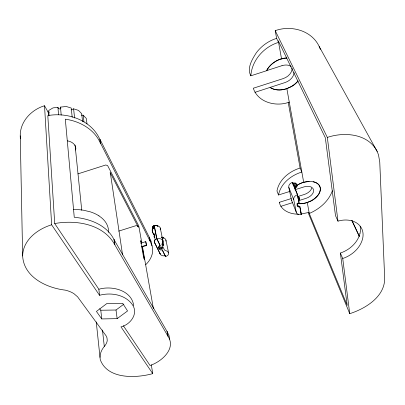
<?xml version="1.0" encoding="UTF-8"?>
<svg xmlns="http://www.w3.org/2000/svg" width="405" height="405" viewBox="0 0 405 405"><rect width="100%" height="100%" fill="white"/><g stroke="black" fill="none" stroke-linecap="round" stroke-linejoin="round"><path stroke-width="0.61" d="M292.121 67.999L292.076 69.665A11.087 8.389 -28.6 0 1 283.242 78.58L253.292 88.229C257.95 102.566 276.245 107.112 289.266 102.121M294.015 72.485L293.984 73.599A11.158 8.394 -28.4 0 1 285.074 82.539L254.953 92.315M286.897 58.026L280.857 59.044A19.718 14.833 -28.4 0 0 266.834 70.293L266.708 70.688L250.837 75.811C251.869 60.315 263.908 46.793 278.549 42.378L276.62 38.389L275.218 30.664C291.144 24.902 311.708 30.436 319.201 46.514L377.192 151.5L378.508 154.877L379.758 162.116L384.679 278.053C385.044 296.647 365.588 308.58 349.743 313.683L308.215 212.807M100.01 357.362C99.974 352.983 102.07 348.887 104.92 345.667A25.743 13.421 -7.9 0 0 107.239 340.397L106.981 337.79L106.171 335.937L77.583 296.814L73.897 293.64A28.461 15.972 -5.7 0 0 65.311 290.137C46.707 287.99 23.733 277.192 22.65 255.955L20.25 135.872C19.972 121.616 31.382 109.674 44.499 105.751L48.357 112.544L48.575 115.881M22.65 255.955C22.847 240.033 37.63 229.043 51.617 224.795L99.534 295.296C110.975 292.152 125.439 294.607 132.551 304.869C138.621 313.895 130.187 324.724 120.974 326.86L152.741 373.628C136.055 378.265 107.401 379.51 100.248 359.594L96.253 321.934M165.928 241.117C166.328 239.304 164.541 237.902 162.906 237.689A2.8 1.777 -12 0 1 161.747 236.9M110.378 173.968L110.16 172.555L138.054 226.739L137.168 225.803L136.11 225.631L118.695 231.118M162.83 237.826L163.266 237.811L162.086 237.441M289.56 191.514L278.498 194.987C280.7 183.511 291.089 175.289 301.816 172.044L300.105 168.035L288.218 102.414M298.262 198.845L299.386 198.496L299.052 199.427M299.386 198.496L299.482 199.498L298.596 200.829M160.183 229.645L160.345 228.587A6.131 3.944 -11.3 0 0 159.773 227.094C158.441 225.509 156.077 225.256 154.189 225.833L156.755 238.823L160.264 245.987C157.054 246.928 159.54 251.115 162.177 249.895L165.539 256.745L167.797 255.403L168.612 253.95L168.622 252.943L165.934 240.099M153.262 227.681L153.019 226.451L153.298 226.076L154.624 225.453L156.33 225.448M294.005 186.371L296.84 185.48L296.176 186.882L294.85 188.016M296.84 185.48L297.062 186.016L296.698 186.963L295.068 188.548M359.908 233.827C357.342 243.086 349.287 250.062 340.372 253.054L347.201 305.355L309.273 213.475L307.274 202.48L306.772 202.692A16.094 10.13 -22.2 0 1 297.599 203.594M266.708 70.688L266.809 70.222A19.703 14.823 -28.4 0 1 286.801 57.839M138.692 227.261L138.662 225.757L107.603 165.559L105.751 164.987L77.947 173.877M155.064 225.388L154.042 225.686L154.406 227.529M153.308 226.435L152.609 227.008L152.882 228.84M153.277 226.446L153.065 227.099M153.384 226.294L154.011 225.772M155.333 239.092L154.376 240.433L154.275 241.861L160.061 253.889C160.962 255.752 163.372 256.087 165.21 255.732L162.319 249.834M145.765 264.678C149.88 260.744 152.908 255.292 152.68 249.465C152.832 245.06 149.43 241.901 149.475 237.644L100.02 139.401L100.425 143.243L100.02 139.401M152.634 227.428L152.994 227.139M153.004 227.321L152.644 227.615L152.979 228.263M159.889 248.908L159.712 248.032L161.352 248.057L162.526 247.151L162.704 248.022L161.524 248.933L159.889 248.908L159.423 247.971L160.608 247.055L162.248 247.085L162.704 248.022M99.726 308.726L100.784 310.24L116.012 310.017L123.859 304.165M153.986 233.518L154.477 234.865M117.146 318.639L127.56 310.959L122.669 303.304L106.915 303.487L96.43 311.435L101.766 318.932L117.146 318.639L116.012 310.017M82.6 121.576L81.668 113.658L78.514 110.408L73.614 108.839L71.088 109.927M154.523 226.871C150.346 228.354 152.614 233.169 154.513 235.604M298.07 81.071A19.708 14.823 -28.3 0 1 291.767 86.468L286.234 88.852A19.718 14.833 -28.4 0 1 270.388 87.672L270.1 87.353M153.019 226.451L153.333 226.309M297.548 194.673L299.077 202.53C296.106 203.087 296.759 207.942 299.913 206.823L301.376 214.341C299.523 215.004 296.622 214.559 296.278 212.25L293.741 199.776C293.19 197.356 295.432 195.331 297.548 194.673L292.521 182.316C290.41 182.974 288.238 185.034 288.811 187.419L291.585 200.627M309.273 213.475C319.049 209.263 328.025 201.862 331.989 191.757A41.7 26.467 -21.5 0 0 332.343 190.735M309.05 212.382L300.991 214.063M349.743 313.683L342.731 258.511C351.677 255.504 359.822 248.574 362.47 239.289A42.748 24.259 -21 0 0 363.022 233.538A42.748 24.265 -21 0 0 361.559 228.283C357.175 220.006 346.174 218.599 337.978 221.16L335.482 215.571L325.326 137.786L278.296 40.783L281.571 59.029M153.763 228.081L153.211 228.258C150.549 230.551 153.763 233.781 154.604 236.085M266.672 70.612L282.027 65.65M168.05 336.342L114.716 244.63L114.002 239.573L167.174 331.71L168.05 336.342C176.327 348.837 161.398 361.812 150.047 365.477L123.348 325.726M293.341 185.51L296.794 184.437L295.478 182.989L292.648 182.969L292.521 182.316M152.356 231.22L152.462 231.706M294.217 186.897L297.062 186.016M294.886 189.758L303.912 186.923A9.107 5.736 -22.2 0 1 311.384 187.115L312.888 188.34L313.607 189.991L313.475 191.894A9.107 5.736 -22.2 0 1 305.972 198.364L298.905 200.581M149.941 240.727L149.475 237.644M140.889 243.162L145.709 241.648L145.911 242.038L146.539 245.486L141.826 246.964M298.51 214.184C290.729 214.336 281.105 210.802 279.323 202.313L291.241 198.577M297.796 196.521L304.352 194.466A9.057 5.746 -22.3 0 0 311.794 188.001M141.618 246.579L146.342 245.096L146.539 245.486M297.604 198.065L299.28 197.539L298.774 196.678L297.503 196.055M154.644 243.03C153.622 241.284 155.206 239.315 156.856 238.687L154.639 227.458M298.465 199.381L299.599 199.027M280.837 206.322L292.466 202.677M154.548 242.529L160.319 254.001M160.061 253.889L159.96 253.393M167.817 335.801L167.174 331.71M276.62 38.389C268.566 40.819 261.443 45.993 256.38 52.685C252.254 59.196 246.635 68.136 250.837 75.811M300.105 168.035C289.413 171.269 279.111 179.521 276.969 190.957L278.498 194.987M275.218 30.664L327.331 137.416C344.382 131.625 368.246 133.594 377.192 151.5M99.888 139.441C91.419 120.113 67.549 111.977 47.8 115.612L54.715 223.555L98.85 289.256C111.775 285.388 131.66 290.142 133.706 305.593M292.866 183.506L295.194 183.359L296.794 184.437M156.755 238.823C158.664 238.246 161.053 238.459 162.425 240.049A6.237 3.918 -11.4 0 1 163.002 241.527L162.228 243.572A2.875 1.797 -12 0 0 161.99 244.858L164.384 249.784A2.85 1.767 -12.1 0 0 165.554 250.563L167.361 251.242L168.622 252.943M155.307 225.362L157.591 225.843L157.226 225.798M296.804 185.49A16.094 10.13 -22.2 0 1 303.122 182.488L308.073 181.612A16.089 10.125 -22.2 0 1 320.294 187.971A16.089 10.125 -22.2 0 1 311.374 200.875L307.274 202.48M54.715 223.555C75.968 219.611 103.467 224.021 114.716 244.63M299.913 206.823L299.685 206.256L298.272 206.292L297.493 205.912L296.86 204.874M72.191 117.247L71.255 108.079L66.299 106.495L60.512 107.102L60.912 108.211L60.274 108.773A1.549 1.205 0.2 0 1 59.925 108.884L59.55 108.915A1.25 0.972 0.2 0 1 59.181 108.859L58.381 108.454L57.945 107.371L53.004 107.887L48.742 110.454L49.066 115.39M81.385 115.177L83.162 115.197L86.265 118.397L87.009 123.874M48.909 112.16L47.846 111.932M157.343 225.934L158.036 226.268M161.722 237.244L163.706 238.226M156.452 225.448L157.145 225.813M297.721 196.592L299.28 197.539M98.916 215.85L101.245 217.536A36.784 23.581 -5.3 0 1 108.464 230.07L108.469 232.364M157.241 225.899L157.499 226.147M159.281 248.771C157.96 247.809 158.654 245.729 160.142 245.395L157.135 239.244M162.623 241.512L162.628 240.995M104.293 346.376L102.455 330.029M167.052 331.746L168.895 335.062L169.695 339.268M279.323 202.313L279.582 202.723M149.364 237.679L151.131 241.299L151.991 245.825M100.556 143.203L150.164 241.304M153.976 236.879L153.92 236.505M154.457 236.12L154.877 238.267L154.563 236.657M114.002 239.573C106.763 224.967 89.606 218.624 74.262 217.288L65.316 119.191C79.765 121.156 94.557 129.332 100.425 143.243M154.189 225.833L154.472 226.425M352.011 220.553L359.205 235.968M351.899 220.588L359.351 236.576M340.372 253.054L342.731 258.511M319.201 46.514L320.385 49.349M295.042 184.974L295.048 184.984A2.172 1.392 -21.9 0 0 293.149 184.933M295.351 186.543L295.351 186.553A2.172 1.392 -21.9 0 1 294.207 187.5M292.648 182.969L297.417 194.602L299.077 202.53M297.057 203.345L298.47 206.859M297.164 203.842L298.1 206.175M300.672 212.59L301.376 214.341M288.811 187.419L293.741 199.776M291.418 199.964L296.278 212.25M160.264 228.061L163.625 244.094A3.275 0.4 72.7 0 1 163.564 245.258A3.275 0.4 72.7 0 1 162.532 242.919M162.557 241.456L162.785 242.575M162.607 241.826L162.845 243.01M165.286 255.525L165.539 256.745M161.352 248.057L161.524 248.933M292.845 183.374L293.159 184.958M153.804 225.808L154.168 227.656M299.685 206.256L301.062 213.308M152.887 226.633L153.247 228.476M145.709 241.648L146.342 245.096M286.836 88.573L303.72 182.498M138.834 226.228L141.796 242.97M142.454 246.691L153.414 308.696M141.568 243.187L140.672 240.671L143.75 258.182L144.443 259.473L142.099 246.199M151.323 364.93L152.741 373.628M110.418 173.426L122.563 254.851M114.149 239.527L114.863 244.585M327.331 137.416L337.978 221.16M83.162 115.197L83.967 121.9M98.85 289.256L99.534 295.296M100.784 310.24L101.766 318.932M73.614 108.839L74.586 117.997M81.744 210.301L75.183 146.205A10.403 7.644 -2.2 0 0 74.955 145.025M60.512 107.102L61.19 115.076M57.945 107.371L58.543 114.736M20.25 135.872L20.452 138.809M44.525 105.74L51.643 224.785M163.225 245.253A3.275 0.4 72.7 0 1 162.172 243.602M161.823 237.193A3.26 0.395 72.7 0 1 161.995 237.624M162.162 238.089A3.26 0.395 72.7 0 1 163.002 241.031M297.979 80.878A19.703 14.823 -28.4 0 1 270.353 87.596M282.037 65.661A11.158 8.394 -28.4 0 1 291.22 66.45M313.161 181.663A16.084 10.125 -22.2 0 1 318.183 194.82A16.084 10.125 -22.2 0 1 297.569 203.518M295.761 186.138A16.084 10.125 -22.2 0 1 309.177 181.349M360.156 226.218A42.439 24.376 -21.1 0 1 359.908 233.781M49.177 112.185A2.147 0.683 -24.5 0 1 48.889 112.175M73.254 209.577A36.83 23.606 -5.3 0 1 83.622 210.241L90.366 211.856A36.83 23.606 -5.3 0 1 98.952 215.855M67.412 140.839A11.087 8.125 -2.3 0 1 75.649 150.068M75.608 147.025A11.056 8.125 -2.2 0 1 75.295 148.534"/></g></svg>
